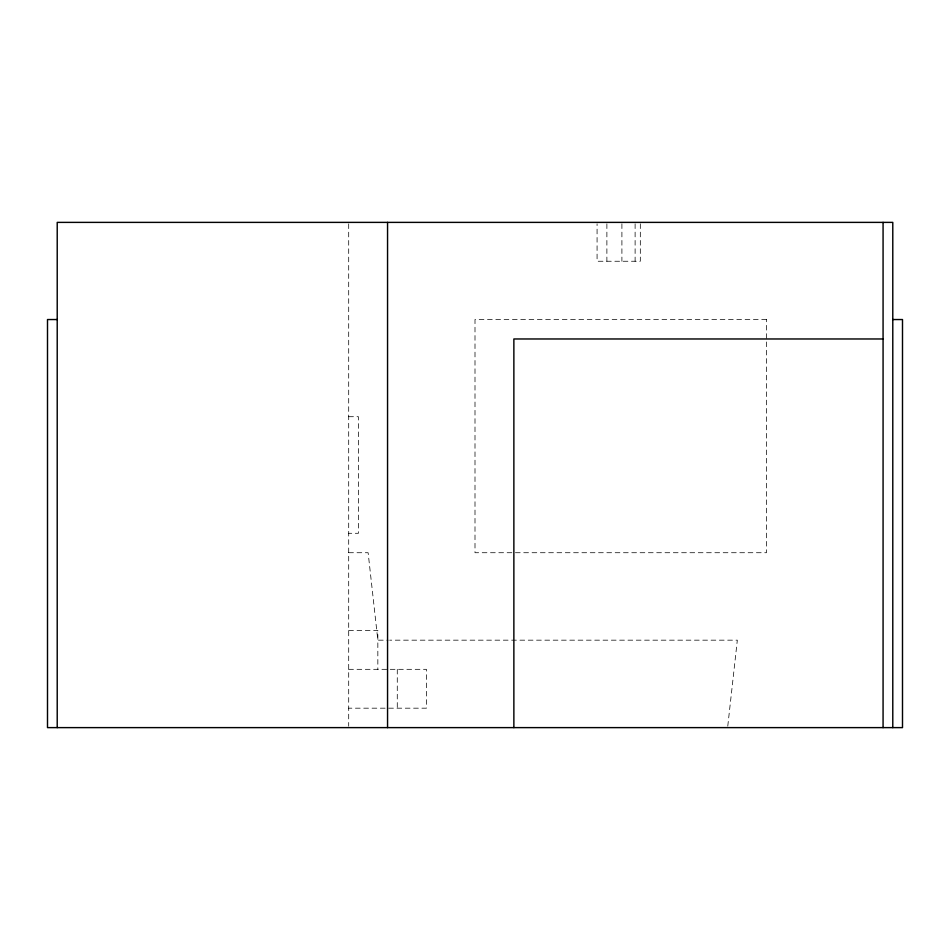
<?xml version="1.0" encoding="UTF-8"?>
<svg xmlns="http://www.w3.org/2000/svg" width="950" height="950" viewBox="0 0 950 950"><rect width="100%" height="100%" fill="white"/><g stroke="black" fill="none" stroke-linecap="round" stroke-linejoin="round"><path stroke-width="0.71" stroke-dasharray="4.75 3.56" d="M727.771 726.156L737.331 640.169L389.678 640.169M348.697 416.706L358.411 416.706L358.411 533.294L348.697 533.294M348.697 552.722L368.125 552.722L377.839 640.169L388.194 640.169M348.697 630.456L377.839 630.456L377.839 669.322M348.697 669.322L426.419 669.322L426.419 708.178L348.697 708.178M640.324 223.82L640.324 261.25L597.075 261.25L597.075 223.82M635.111 223.82L635.111 261.25M621.906 223.82L621.906 261.25M606.884 223.82L606.884 261.25M397.278 669.322L397.278 708.178M348.697 223.868L348.697 726.227M766.472 319.544L475 319.544L475 552.722L766.472 552.722L766.472 319.544"/><path stroke-width="1.43" d="M57.214 319.544L47.5 319.544L47.5 727.617L902.5 727.617L902.5 319.544L892.786 319.544M883.072 338.972L513.867 338.972L513.867 727.617M892.786 727.617L892.786 222.383L57.214 222.383L57.214 727.617M883.072 222.383L883.072 727.617M387.553 222.383L387.553 727.617"/></g></svg>
